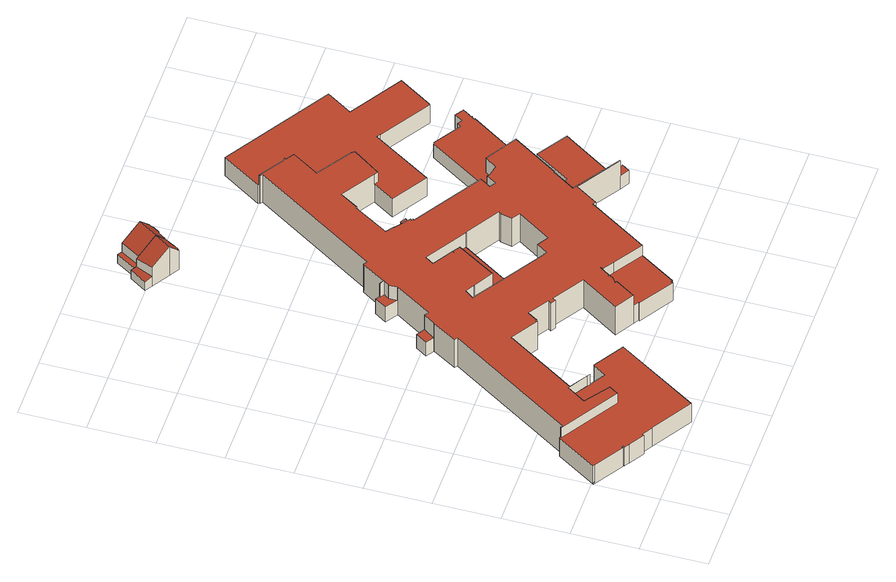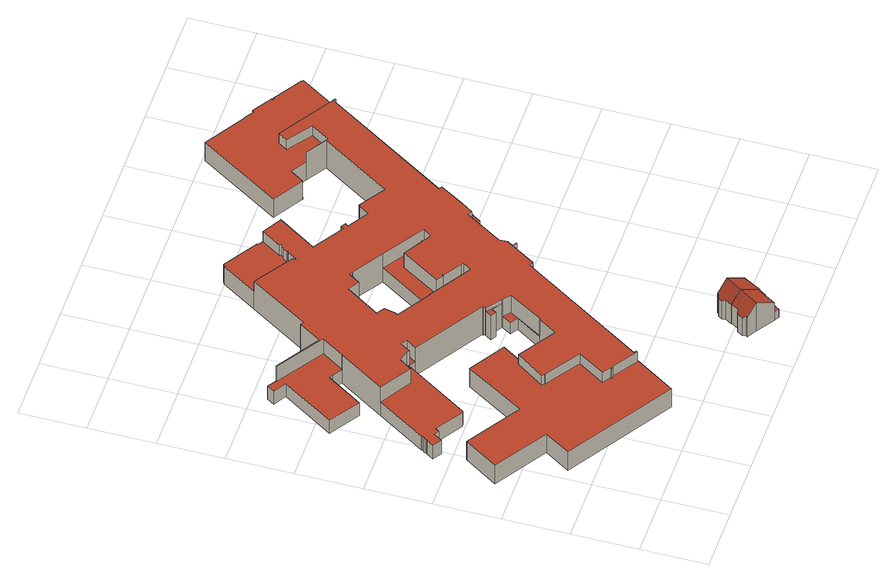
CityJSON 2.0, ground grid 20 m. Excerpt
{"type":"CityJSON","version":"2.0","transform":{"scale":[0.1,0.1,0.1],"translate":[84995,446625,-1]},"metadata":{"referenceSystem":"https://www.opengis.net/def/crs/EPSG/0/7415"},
"CityObjects":{
"building1":{"type":"Building","attributes":{"b3_bag_bag_overlap":0,"b3_dak_type":"slanted","b3_extrusie":0,"b3_h_dak_50p":8.03,"b3_h_dak_70p":9.38,"b3_h_dak_max":13.8,"b3_h_dak_min":2.58,"b3_h_maaiveld":-0.438,"b3_is_glas_dak":false,"b3_kas_warenhuis":false,"b3_mutatie_AHN3_AHN4":false,"b3_mutatie_AHN4_AHN5":false,"b3_n_vlakken":297,"b3_rmse_lod12":2.58,"b3_rmse_lod13":1.39,"b3_rmse_lod22":0.704,"b3_succes":true,"b3_t_run":11580,"b3_val3dity_lod12":"[]","b3_val3dity_lod13":"[]","b3_val3dity_lod22":"[102]","b3_volume_lod12":66311.2,"b3_volume_lod13":62783.71,"b3_volume_lod22":58242.16,"geconstateerd":false,"oorspronkelijkbouwjaar":1928,"rf_force_lod11":false,"status":"Pand in gebruik","b3_opp_grond":7164.59,"b3_opp_dak_plat":7492.33,"b3_opp_dak_schuin":1228.19,"b3_opp_scheidingsmuur":14.23,"b3_opp_buitenmuur":9043.54},"children":["building1-1"]},
"building1-1":{"type":"BuildingPart","parents":["building1"],"geometry":[{"type":"Solid","lod":"1.3","boundaries":[[[[0,1,2,3,4,5,6,7,8,9,10,11,12,13,14,15,16,17,18,19,20,21,22,23,24,25,26,27,28,29,30,31,32,33,34,35,36,37,38,39,40,41,42,43,44,45,46,47,48,49,50,51,52,53,54,55,56,57,58,59,60,61,62,63,64,65,66,67,68,69,70,71,72,73,74,75,76,77,78,79,80,81,82,83,84,85,86,87,88,89,90,91,92,93,94,95,96,97,98,99,100,101,102,103,104,105,106,107,108,109,110,111,112,113,114,115,116,117,118,119,120,121,122,123,124,125],[126,127,128,129,130,131,132,133,134,135,136,137,138]],[[139,140,141,142]],[[143,81,80,144]],[[145,87,86,146]],[[147,148,149,150]],[[151,60,59,152]],[[153,151,154,155]],[[156,157,158,159]],[[160,73,72,161]],[[162,163,74,73,160]],[[161,72,71,164]],[[165,70,69,166]],[[167,168,169,170]],[[166,69,68,171]],[[171,68,67,172]],[[173,174,133,132,175]],[[176,134,133,174]],[[177,64,63,178]],[[179,180,181,182]],[[183,184,185,186]],[[178,63,62,187]],[[188,189,187,190]],[[152,59,58,191]],[[190,187,62,61,192]],[[193,51,50,194]],[[194,50,49,195]],[[196,55,54,197]],[[195,49,48,198]],[[199,200,201,202]],[[202,201,94,93,203,204]],[[205,47,46,206]],[[207,208,44,43,209]],[[172,67,66,210]],[[206,46,45,211]],[[212,39,38,213]],[[214,215,213,216]],[[217,218,215,214]],[[140,36,35,219]],[[220,34,33,221]],[[222,223,221,224]],[[225,7,6,226]],[[227,8,7,225]],[[228,176,229,230]],[[219,35,34,220]],[[231,232,27,26,233]],[[233,26,25,234]],[[234,25,24,235]],[[236,237,208,207]],[[238,16,15,239]],[[240,22,21,241]],[[242,243,244,245]],[[246,19,18,247]],[[248,249,250,251]],[[252,253,249,248]],[[254,255,256,257]],[[226,6,5,258]],[[258,5,4,259]],[[260,118,117,261]],[[262,138,137,263]],[[263,137,136,264]],[[261,117,116,265]],[[265,116,115,266]],[[267,104,103,268]],[[269,98,97,270]],[[271,99,98,269]],[[146,86,85,272]],[[273,10,9,274]],[[274,9,8,227]],[[253,3,2,275]],[[276,123,122,277]],[[277,122,121,278]],[[279,128,127,280]],[[281,129,128,279]],[[282,126,138,262]],[[283,131,130,284]],[[175,132,131,283]],[[285,119,118,260]],[[286,13,12,287]],[[287,12,11,288]],[[288,11,10,273]],[[289,37,36,140,139]],[[216,213,38,37,289]],[[290,32,31,291]],[[224,221,33,32,290]],[[292,293,223,222]],[[294,295,293,292]],[[296,135,134,176,228]],[[266,115,114,297]],[[155,154,298,299]],[[300,53,52,301]],[[302,83,82,303]],[[164,71,70,165,304]],[[304,165,210,305]],[[257,256,306,307]],[[308,20,19,246,309]],[[309,246,243,242]],[[310,14,13,286]],[[311,102,101,312]],[[303,82,81,143]],[[291,31,30,313,314]],[[313,30,29,315]],[[314,313,232,231]],[[315,29,28,316]],[[316,28,27,232]],[[317,318,125,124,319]],[[320,321,322,323]],[[218,40,39,212]],[[182,181,237,236]],[[198,48,47,205]],[[245,244,17,16,238]],[[247,18,17,244]],[[324,79,78,325]],[[325,78,77,326]],[[144,80,79,324]],[[186,185,327,328]],[[299,298,184,183]],[[329,330,331,332]],[[332,331,333,334]],[[297,114,113,335]],[[336,337,338,339]],[[339,338,106,105,340]],[[235,24,23,341]],[[342,110,109,343]],[[343,109,108,344]],[[345,41,40,218,217]],[[209,43,42,346]],[[346,42,41,345]],[[326,77,76,347]],[[204,203,348,349]],[[203,93,92,350]],[[350,92,91,351]],[[352,95,94,201]],[[142,141,295,294]],[[305,210,66,65,353,354]],[[353,65,64,177]],[[354,353,355,356]],[[357,358,359,360]],[[361,362,363,364]],[[365,366,362,361]],[[367,368,366,365]],[[369,56,55,196]],[[370,57,56,369]],[[197,54,53,300]],[[371,372,358,357]],[[230,229,372,371]],[[264,136,135,296]],[[340,105,104,267]],[[373,107,106,338]],[[344,108,107,373]],[[374,88,87,145]],[[375,84,83,302]],[[272,85,84,375]],[[351,91,90,376]],[[377,89,88,374]],[[376,90,89,377]],[[150,149,163,162]],[[378,0,125,318]],[[268,103,102,311,379]],[[278,121,120,380]],[[380,120,119,285]],[[381,111,110,342]],[[349,348,382,383]],[[384,385,148,147]],[[386,387,385,384]],[[388,75,74,163]],[[383,382,387,386]],[[389,390,168,167]],[[360,359,390,389]],[[341,23,22,240,391]],[[307,306,318,317]],[[241,21,20,308]],[[392,393,394,395]],[[239,15,14,310]],[[312,101,100,396]],[[356,355,189,188]],[[364,363,157,156]],[[334,333,397,398]],[[284,130,129,281]],[[211,45,44,208]],[[159,158,174,173]],[[319,124,123,276]],[[335,113,112,399,400]],[[400,399,401,402]],[[399,112,111,381]],[[403,404,405,406]],[[402,401,404,403]],[[407,408,330,329]],[[406,405,408,407]],[[398,397,337,336]],[[328,327,409,410]],[[410,409,180,179]],[[192,61,60,153]],[[391,240,321,320]],[[323,322,255,254]],[[60,151,153]],[[191,58,57,370]],[[301,52,51,193]],[[280,127,126,282]],[[379,311,393,392]],[[396,100,99,271]],[[259,4,3,253,252]],[[251,250,1,0,378]],[[275,2,1,250]],[[395,394,200,199]],[[170,169,368,367]],[[411,96,95,352]],[[270,97,96,411]],[[347,76,75,388]],[[210,165,166,171,172]],[[316,232,313,315]],[[218,212,213,215]],[[247,244,243,246]],[[295,141,140,219,220,221,223,293]],[[189,355,353,177,178,187]],[[337,397,333,331,330,408,405,404,401,399,381,342,343,344,373,338]],[[301,193,194,195,198,205,206,211,208,237,181,180,409,327,185,184,298,154,151,152,191,370,369,196,197,300]],[[251,378,318,306,256,255,322,321,240,241,308,309,242,245,238,239,310,286,287,288,273,274,227,225,226,258,259,252,248]],[[275,250,249,253]],[[395,199,202,204,349,383,386,384,147,150,162,160,161,164,304,305,354,356,188,190,192,153,155,299,183,186,328,410,179,182,236,207,209,346,345,217,214,216,289,139,142,294,292,222,224,290,291,314,231,233,234,235,341,391,320,323,254,257,307,317,319,276,277,278,380,285,260,261,265,266,297,335,400,402,403,406,407,329,332,334,398,336,339,340,267,268,379,392],[262,263,264,296,228,230,371,357,360,389,167,170,367,365,361,364,156,159,173,175,283,284,281,279,280,282]],[[368,169,168,390,359,358,372,229,176,174,158,157,363,362,366]],[[270,411,352,201,200,394,393,311,312,396,271,269]],[[347,388,163,149,148,385,387,382,348,203,350,351,376,377,374,145,146,272,375,302,303,143,144,324,325,326]]]],"semantics":{"surfaces":[{"type":"GroundSurface"},{"type":"WallSurface","on_footprint_edge":false},{"type":"WallSurface","on_footprint_edge":true},{"type":"RoofSurface","b3_h_dak_50p":5.01,"b3_h_dak_70p":5.09,"b3_h_dak_max":9.18,"b3_h_dak_min":4.68},{"type":"RoofSurface","b3_h_dak_50p":4.89,"b3_h_dak_70p":4.9,"b3_h_dak_max":9.14,"b3_h_dak_min":4.85},{"type":"RoofSurface","b3_h_dak_50p":0.192,"b3_h_dak_70p":0.192,"b3_h_dak_max":0.192,"b3_h_dak_min":0.192},{"type":"RoofSurface","b3_h_dak_50p":0.187,"b3_h_dak_70p":0.187,"b3_h_dak_max":6.21,"b3_h_dak_min":0.187},{"type":"RoofSurface","b3_h_dak_50p":4.87,"b3_h_dak_70p":4.87,"b3_h_dak_max":9.15,"b3_h_dak_min":4.86},{"type":"RoofSurface","b3_h_dak_50p":3.87,"b3_h_dak_70p":9.17,"b3_h_dak_max":9.17,"b3_h_dak_min":3.69},{"type":"RoofSurface","b3_h_dak_50p":6.26,"b3_h_dak_70p":6.29,"b3_h_dak_max":10.67,"b3_h_dak_min":6.19},{"type":"RoofSurface","b3_h_dak_50p":6.21,"b3_h_dak_70p":6.68,"b3_h_dak_max":10.94,"b3_h_dak_min":4.69},{"type":"RoofSurface","b3_h_dak_50p":6.25,"b3_h_dak_70p":6.76,"b3_h_dak_max":9.17,"b3_h_dak_min":3.7},{"type":"RoofSurface","b3_h_dak_50p":0.261,"b3_h_dak_70p":0.261,"b3_h_dak_max":0.261,"b3_h_dak_min":0.261},{"type":"RoofSurface","b3_h_dak_50p":9.19,"b3_h_dak_70p":10.63,"b3_h_dak_max":12.57,"b3_h_dak_min":2.88},{"type":"RoofSurface","b3_h_dak_50p":4.94,"b3_h_dak_70p":5.34,"b3_h_dak_max":11.13,"b3_h_dak_min":4.91},{"type":"RoofSurface","b3_h_dak_50p":4.71,"b3_h_dak_70p":4.73,"b3_h_dak_max":10.79,"b3_h_dak_min":3.58},{"type":"RoofSurface","b3_h_dak_50p":4.96,"b3_h_dak_70p":5.01,"b3_h_dak_max":10.77,"b3_h_dak_min":2.64}],"values":[[0,1,2,2,1,2,1,1,2,2,2,2,1,2,2,2,2,2,1,1,2,1,2,2,2,2,2,2,1,2,2,2,2,2,2,1,1,2,2,1,2,2,1,2,2,2,2,1,2,2,1,2,1,1,1,2,2,2,2,2,2,2,2,2,2,2,2,2,2,2,2,2,2,2,2,2,2,2,2,2,2,2,2,2,1,1,2,2,1,2,2,2,1,1,2,1,2,2,2,2,2,1,2,2,2,1,2,1,2,2,2,2,2,2,1,1,1,1,2,1,2,2,2,2,2,2,2,2,1,2,2,2,1,2,2,1,1,1,1,1,2,2,2,1,1,2,2,2,2,2,2,2,2,2,2,1,2,2,2,2,2,1,1,1,2,1,1,1,2,1,2,1,2,2,1,1,1,2,2,1,2,2,1,2,1,1,1,1,1,1,1,2,1,1,2,2,2,2,1,2,2,2,2,1,1,2,2,2,3,4,5,6,7,8,9,10,11,12,13,14,15,16]]}}]},
"building2":{"type":"Building","attributes":{"b3_bag_bag_overlap":0,"b3_dak_type":"slanted","b3_extrusie":0,"b3_h_dak_50p":8.97,"b3_h_dak_70p":9.69,"b3_h_dak_max":11.25,"b3_h_dak_min":2.86,"b3_h_maaiveld":-0.301,"b3_is_glas_dak":false,"b3_kas_warenhuis":false,"b3_mutatie_AHN3_AHN4":false,"b3_mutatie_AHN4_AHN5":false,"b3_n_vlakken":4,"b3_rmse_lod12":2.98,"b3_rmse_lod13":1.38,"b3_rmse_lod22":0.504,"b3_succes":true,"b3_t_run":121,"b3_val3dity_lod12":"[]","b3_val3dity_lod13":"[]","b3_val3dity_lod22":"[]","b3_volume_lod12":738.07,"b3_volume_lod13":667.6,"b3_volume_lod22":614.77,"geconstateerd":false,"oorspronkelijkbouwjaar":1928,"rf_force_lod11":false,"status":"Pand in gebruik","b3_opp_grond":75.6,"b3_opp_dak_plat":0,"b3_opp_dak_schuin":94,"b3_opp_scheidingsmuur":194.52,"b3_opp_buitenmuur":96.26,"b3_bouwlagen":3},"children":["building2-1"]},
"building2-1":{"type":"BuildingPart","parents":["building2"],"geometry":[{"type":"Solid","lod":"2.2","boundaries":[[[[412,413,414,415,416,417,418,419,420,421,422,423,424,425]],[[426,420,419,427]],[[427,419,418,428]],[[429,413,412,430]],[[431,414,413,429]],[[432,424,423,433]],[[430,412,425,434]],[[434,425,424,432]],[[435,421,420,426]],[[436,422,421,435]],[[437,438,417,416,439]],[[439,416,415,440]],[[440,415,414,431]],[[433,423,422,436,441]],[[428,418,417,438]],[[441,436,438,437]],[[440,431,429,430,434,432,433,439]],[[438,436,435,426,427,428]],[[441,437,439,433]]]],"semantics":{"surfaces":[{"type":"GroundSurface"},{"type":"WallSurface","on_footprint_edge":true},{"type":"WallSurface","on_footprint_edge":false},{"type":"RoofSurface","b3_h_dak_50p":9.17,"b3_h_dak_70p":9.96,"b3_h_dak_max":11.36,"b3_h_dak_min":6.57,"b3_azimut":122.49,"b3_hellingshoek":47.1},{"type":"RoofSurface","b3_h_dak_50p":3.17,"b3_h_dak_70p":3.26,"b3_h_dak_max":6.95,"b3_h_dak_min":2.96,"b3_azimut":297.14,"b3_hellingshoek":8.6},{"type":"RoofSurface","b3_h_dak_50p":8.76,"b3_h_dak_70p":9.68,"b3_h_dak_max":11.36,"b3_h_dak_min":6.3,"b3_azimut":302.28,"b3_hellingshoek":33.53}],"values":[[0,1,1,1,1,1,1,1,1,1,1,1,1,1,1,2,3,4,5]]}}]},
"building3":{"type":"Building","attributes":{"b3_bag_bag_overlap":0,"b3_dak_type":"slanted","b3_extrusie":0,"b3_h_dak_50p":9.02,"b3_h_dak_70p":9.68,"b3_h_dak_max":11.15,"b3_h_dak_min":3.27,"b3_h_maaiveld":-0.044,"b3_is_glas_dak":false,"b3_kas_warenhuis":false,"b3_mutatie_AHN3_AHN4":false,"b3_mutatie_AHN4_AHN5":false,"b3_n_vlakken":6,"b3_rmse_lod12":2.43,"b3_rmse_lod13":1.3,"b3_rmse_lod22":0.307,"b3_succes":true,"b3_t_run":76,"b3_val3dity_lod12":"[]","b3_val3dity_lod13":"[]","b3_val3dity_lod22":"[]","b3_volume_lod12":786.33,"b3_volume_lod13":731.41,"b3_volume_lod22":673.97,"geconstateerd":false,"oorspronkelijkbouwjaar":1928,"rf_force_lod11":false,"status":"Pand in gebruik","b3_opp_grond":81.17,"b3_opp_dak_plat":10.58,"b3_opp_dak_schuin":90.98,"b3_opp_scheidingsmuur":188.17,"b3_opp_buitenmuur":103.6,"b3_bouwlagen":3},"children":["building3-1"]},
"building3-1":{"type":"BuildingPart","parents":["building3"],"geometry":[{"type":"Solid","lod":"2.2","boundaries":[[[[442,443,444,445,446,447,448,449,450,451,452,453]],[[454,450,449,455]],[[456,443,442,457]],[[458,444,443,456]],[[455,449,448,459]],[[460,445,444,458]],[[461,446,445,460]],[[462,452,451,463,464]],[[465,453,452,462]],[[457,442,453,465]],[[463,451,450,454]],[[466,447,446,461]],[[464,463,459,467]],[[467,459,448,447,466]],[[466,461,460,458,456,457,465,462]],[[459,463,454,455]],[[467,466,462,464]]]],"semantics":{"surfaces":[{"type":"GroundSurface"},{"type":"WallSurface","on_footprint_edge":true},{"type":"WallSurface","on_footprint_edge":false},{"type":"RoofSurface","b3_h_dak_50p":9.24,"b3_h_dak_70p":10.09,"b3_h_dak_max":11.4,"b3_h_dak_min":6.68,"b3_azimut":122.56,"b3_hellingshoek":46.67},{"type":"RoofSurface","b3_h_dak_50p":3.35,"b3_h_dak_70p":3.36,"b3_h_dak_max":6.85,"b3_h_dak_min":3.3,"b3_azimut":320.69,"b3_hellingshoek":1.48},{"type":"RoofSurface","b3_h_dak_50p":8.85,"b3_h_dak_70p":9.73,"b3_h_dak_max":11.4,"b3_h_dak_min":6.6,"b3_azimut":302.4,"b3_hellingshoek":33.12}],"values":[[0,1,1,1,1,1,1,1,1,1,1,1,2,1,3,4,5]]}}]}
},
"vertices":[
[351,269,6],[377,310,6],[378,311,6],[379,310,6],[469,253,6],[314,8,6],[191,85,6],[190,84,6],[161,103,6],[157,97,6],[112,126,6],[112,127,6],[111,126,6],[97,135,6],[101,141,6],[97,143,6],[94,138,6],[8,193,6],[3,196,6],[4,198,6],[79,316,6],[81,319,6],[85,317,6],[91,313,6],[331,690,6],[322,697,6],[367,770,6],[366,770,6],[342,785,6],[364,820,6],[390,804,6],[402,796,6],[472,908,6],[471,908,6],[436,931,6],[458,967,6],[470,959,6],[482,951,6],[528,1023,6],[528,1024,6],[529,1023,6],[539,1017,6],[779,1393,6],[772,1397,6],[774,1401,6],[771,1403,6],[847,1522,6],[1166,1320,6],[1117,1243,6],[1275,1143,6],[1210,1041,6],[1209,1042,6],[1208,1040,6],[1057,1136,6],[1058,1137,6],[1050,1142,6],[1047,1143,6],[1046,1143,6],[935,965,6],[829,1032,6],[870,1096,6],[769,1161,6],[734,1106,6],[684,1028,6],[708,1013,6],[690,985,6],[692,983,6],[721,965,6],[729,978,6],[745,968,6],[734,950,6],[731,946,6],[735,944,6],[733,940,6],[939,809,6],[959,797,6],[1083,991,6],[1087,989,6],[1089,992,6],[1169,939,6],[1177,951,6],[1192,942,6],[1208,967,6],[1233,950,6],[1220,929,6],[1219,929,6],[1218,928,6],[1217,925,6],[1216,919,6],[1215,918,6],[1213,919,6],[1208,911,6],[1210,910,6],[1115,762,6],[1026,623,6],[1054,605,6],[1064,598,6],[1133,706,6],[1223,647,6],[1122,491,6],[1161,467,6],[1146,444,6],[1119,461,6],[989,545,6],[946,478,6],[937,484,6],[824,306,6],[756,199,6],[752,202,6],[748,195,6],[646,260,6],[648,263,6],[632,273,6],[574,307,6],[649,424,6],[556,483,6],[551,474,6],[536,483,6],[542,492,6],[481,531,6],[462,501,6],[459,503,6],[457,497,6],[377,548,6],[243,338,6],[304,298,6],[776,565,6],[842,667,6],[818,682,6],[826,716,6],[831,724,6],[729,788,6],[728,787,6],[727,788,6],[618,616,6],[711,557,6],[712,557,6],[721,552,6],[743,586,6],[470,959,116],[470,959,64],[470,956,64],[470,956,116],[1192,942,60],[1177,951,60],[1217,925,60],[1218,928,60],[936,766,116],[936,766,60],[919,778,60],[919,778,116],[870,1096,78],[829,1032,78],[870,1096,116],[880,1089,78],[880,1089,116],[588,841,116],[588,841,60],[604,865,60],[604,865,116],[733,940,116],[735,944,116],[939,809,116],[939,809,60],[731,946,116],[734,950,101],[745,968,101],[598,671,116],[598,671,60],[670,788,60],[670,788,116],[729,978,101],[721,965,101],[727,788,116],[727,788,60],[728,787,116],[618,616,60],[708,1013,49],[684,1028,49],[855,1348,116],[855,1348,78],[858,1353,78],[858,1353,116],[933,1182,116],[933,1182,78],[932,1182,78],[932,1182,116],[734,1106,49],[731,1107,116],[731,1107,49],[734,1106,116],[935,965,78],[769,1161,116],[1209,1042,78],[1210,1041,78],[1275,1143,78],[1050,1142,78],[1058,1137,78],[1117,1243,78],[1024,624,116],[1024,624,57],[1026,623,57],[1026,623,116],[1115,762,60],[1115,762,116],[1166,1320,78],[847,1522,78],[774,1401,116],[774,1401,78],[772,1397,116],[692,983,101],[771,1403,78],[528,1024,12],[528,1023,12],[528,1022,116],[528,1022,12],[528,1023,116],[529,1023,116],[529,1023,12],[458,967,64],[436,931,64],[471,908,64],[470,933,116],[470,933,64],[471,908,116],[190,84,78],[191,85,78],[161,103,78],[618,616,116],[493,697,60],[493,697,116],[366,770,116],[366,770,59],[367,770,116],[322,697,116],[331,690,116],[847,1353,116],[847,1353,78],[94,138,78],[97,143,78],[85,317,78],[81,319,78],[9,195,78],[9,195,11],[8,193,11],[8,193,78],[4,198,11],[3,196,11],[378,309,78],[378,309,13],[377,310,13],[377,310,78],[379,310,78],[379,310,13],[274,232,116],[274,232,78],[201,285,78],[201,285,116],[314,8,78],[469,253,78],[542,492,116],[536,483,116],[743,586,116],[721,552,116],[712,557,116],[551,474,116],[556,483,116],[946,478,116],[989,545,116],[1223,647,57],[1133,706,57],[1122,491,57],[1219,929,60],[112,126,78],[157,97,78],[378,311,13],[377,548,116],[457,497,116],[459,503,116],[818,682,116],[842,667,116],[826,716,116],[776,565,116],[729,788,116],[831,724,116],[481,531,116],[97,135,78],[111,126,78],[112,127,78],[482,951,116],[472,908,116],[402,796,116],[471,933,116],[471,933,64],[482,950,116],[482,950,64],[711,557,116],[649,424,116],[938,1174,78],[938,1174,116],[1057,1136,78],[1208,1040,78],[1233,950,60],[1208,967,60],[734,950,116],[692,983,116],[237,340,78],[237,340,116],[79,316,78],[4,198,78],[101,141,78],[1119,461,57],[1146,444,57],[390,804,59],[390,804,116],[364,820,59],[342,785,59],[304,298,116],[304,298,78],[243,338,116],[83,314,116],[83,314,78],[256,204,78],[256,204,116],[1169,939,60],[1089,992,60],[1087,989,60],[828,1251,78],[828,1251,116],[684,362,116],[684,362,76],[689,363,76],[689,363,116],[708,392,76],[708,392,116],[574,307,116],[739,362,116],[739,362,76],[824,306,76],[824,306,116],[937,484,116],[91,313,116],[646,260,76],[748,195,76],[752,202,76],[539,1017,116],[779,1393,116],[1083,991,60],[1021,820,60],[1021,820,116],[1210,910,60],[1208,911,60],[1054,605,57],[690,985,49],[690,985,116],[668,1002,49],[668,1002,116],[537,707,116],[537,707,60],[537,704,60],[537,704,116],[649,802,116],[649,802,60],[595,836,60],[595,836,116],[646,798,116],[646,798,60],[650,801,116],[650,801,60],[1047,1143,78],[1046,1143,78],[512,722,116],[512,722,60],[756,199,76],[1216,919,60],[1220,929,60],[1213,919,60],[1215,918,60],[351,269,78],[1119,461,116],[462,501,116],[648,263,76],[996,785,60],[996,785,116],[955,797,116],[955,797,60],[963,791,116],[963,791,60],[959,797,60],[540,705,116],[540,705,60],[85,317,116],[1120,463,116],[1120,463,57],[980,556,57],[980,556,116],[1161,467,57],[707,383,76],[707,383,116],[632,273,76],[632,273,116],[670,333,76],[670,333,116],[665,337,116],[665,337,76],[680,348,76],[680,348,116],[688,360,116],[688,360,76],[879,1332,78],[879,1332,116],[1064,598,57],
[481,1556,7],[473,1543,7],[463,1541,7],[461,1537,7],[431,1555,7],[379,1588,7],[355,1603,7],[388,1654,7],[397,1648,7],[396,1648,7],[403,1643,7],[463,1605,7],[492,1587,7],[479,1566,7],[397,1648,42],[388,1654,41],[355,1603,40],[473,1543,75],[481,1556,75],[463,1541,83],[492,1587,83],[463,1605,120],[479,1566,83],[396,1648,42],[403,1643,43],[379,1588,80],[379,1588,44],[431,1555,120],[461,1537,83],[403,1643,74],
[526,1640,10],[529,1630,10],[517,1612,10],[507,1610,10],[492,1587,10],[464,1605,10],[409,1639,10],[396,1648,10],[433,1706,10],[446,1698,10],[501,1663,10],[530,1645,10],[433,1706,43],[396,1648,44],[529,1630,78],[526,1640,85],[517,1612,78],[409,1639,44],[507,1610,85],[492,1587,85],[501,1663,121],[446,1698,43],[446,1698,78],[530,1645,85],[464,1605,121],[409,1639,78]
]}
